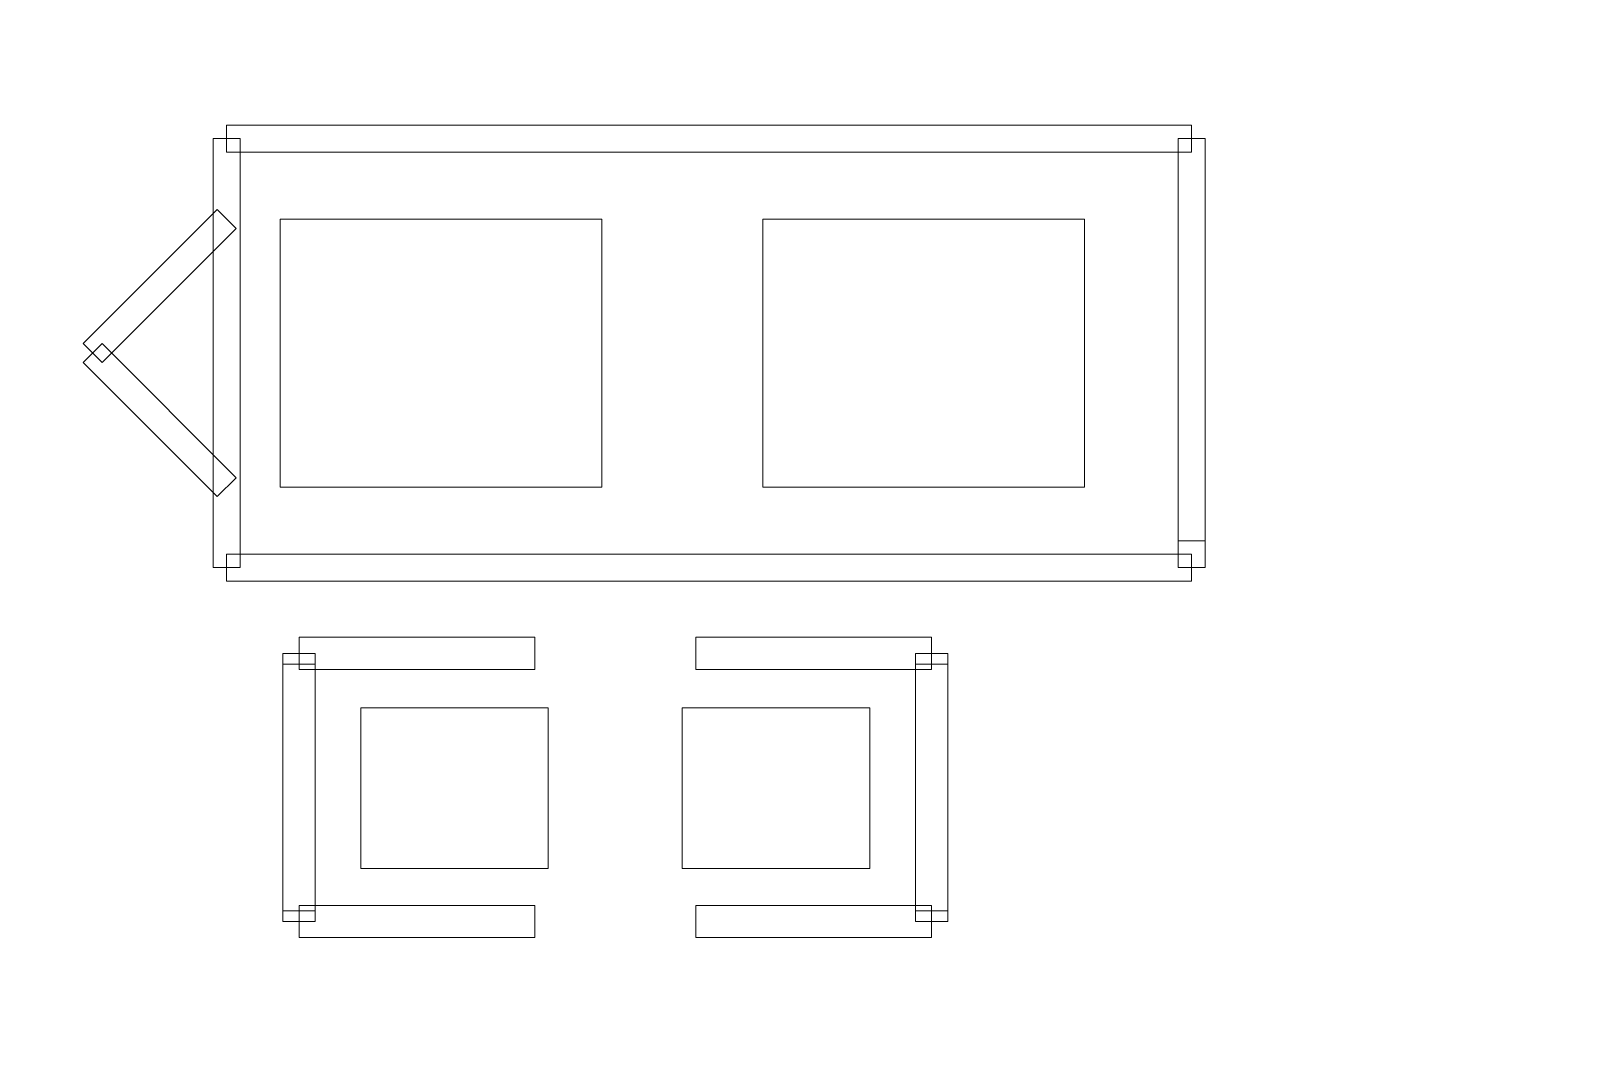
# Model space of a CAD drawing. Header units: millimetres. Extents: x -90 to 99, y -65 to 67.
# Drawn here: x 26.23 to 33.57, y 35.42 to 40.24 of the extents above; entities that cross this region are included whole.
import ezdxf

# ---------------------------------------------------------------- set-up
doc = ezdxf.new("R2010")
doc.units = ezdxf.units.MM
doc.header["$MEASUREMENT"] = 0
for name, color, linetype in [('BG_OUTLINE', 7, 'Continuous'), ('PG_SILKSCREEN_TOP', 7, 'Continuous'), ('PIN_TOP', 7, 'Continuous')]:
    doc.layers.add(name, color=color, linetype=linetype)

msp = doc.modelspace()

# ---------------------------------------------------------------- linework, layer by layer
at = {"layer": 'BG_OUTLINE', "color": 3, "lineweight": 9}
msp.add_open_spline([(-71.7269, -61.8795), (-71.7269, -61.8795), (-71.7343, 42.2681), (-71.7343, 42.2681), (-71.7343, 42.2681), (-71.7348, 43.0066), (-71.4419, 43.715), (-70.92, 44.2375), (-70.92, 44.2375), (-70.3982, 44.76), (-69.6866, 45.0538), (-68.9482, 45.0543), (-68.9482, 45.0543), (-68.9482, 45.0543), (75.2046, 45.0543), (75.2046, 45.0543), (75.2046, 45.0543), (76.8319, 45.0552), (78.1763, 43.7805), (78.2661, 42.1556), (78.2661, 42.1556), (78.2661, 42.1556), (78.2661, 31.2814), (78.2661, 31.2814), (78.2661, 31.2814), (78.2661, 31.2814), (72.2646, 31.2814), (72.2646, 31.2814), (72.2646, 31.2814), (72.2646, 31.2814), (72.2646, 26.9814), (72.2646, 26.9814), (72.2646, 26.9814), (72.2646, 26.9814), (78.2661, 26.9814), (78.2661, 26.9814), (78.2661, 26.9814), (78.2661, 26.9814), (78.2661, 18.6553), (78.2661, 18.6553), (78.2661, 18.6553), (78.2661, 18.6553), (72.2496, 18.6553), (72.2496, 18.6553), (72.2496, 18.6553), (72.2496, 18.6553), (72.2496, 14.3553), (72.2496, 14.3553), (72.2496, 14.3553), (72.2496, 14.3553), (78.2661, 14.3553), (78.2661, 14.3553), (78.2661, 14.3553), (78.2661, 14.3553), (78.2661, 9.255), (78.2661, 9.255), (78.2661, 9.255), (78.2661, 9.255), (72.2648, 9.255), (72.2648, 9.255), (72.2648, 9.255), (72.2648, 9.255), (72.2648, 4.955), (72.2648, 4.955), (72.2648, 4.955), (72.2648, 4.955), (78.2661, 4.955), (78.2661, 4.955), (78.2661, 4.955), (78.2661, 4.955), (78.2661, -3.3762), (78.2661, -3.3762), (78.2661, -3.3762), (78.2661, -3.3762), (72.2445, -3.3762), (72.2445, -3.3762), (72.2445, -3.3762), (72.2445, -3.3762), (72.2445, -7.6762), (72.2445, -7.6762), (72.2445, -7.6762), (72.2445, -7.6762), (78.2661, -7.6762), (78.2661, -7.6762), (78.2661, -7.6762), (78.2661, -7.6762), (78.2661, -12.7615), (78.2661, -12.7615), (78.2661, -12.7615), (78.2661, -12.7615), (72.2651, -12.7615), (72.2651, -12.7615), (72.2651, -12.7615), (72.2651, -12.7615), (72.2651, -17.0615), (72.2651, -17.0615), (72.2651, -17.0615), (72.2651, -17.0615), (78.2661, -17.0615), (78.2661, -17.0615), (78.2661, -17.0615), (78.2661, -17.0615), (78.2661, -25.4097), (78.2661, -25.4097), (78.2661, -25.4097), (78.2661, -25.4097), (72.2656, -25.4097), (72.2656, -25.4097), (72.2656, -25.4097), (72.2656, -25.4097), (72.2656, -29.7097), (72.2656, -29.7097), (72.2656, -29.7097), (72.2656, -29.7097), (78.2661, -29.7097), (78.2661, -29.7097), (78.2661, -29.7097), (78.2661, -29.7097), (78.2661, -34.793), (78.2661, -34.793), (78.2661, -34.793), (78.2661, -34.793), (72.2679, -34.793), (72.2679, -34.793), (72.2679, -34.793), (72.2679, -34.793), (72.2679, -39.0929), (72.2679, -39.0929), (72.2679, -39.0929), (72.2679, -39.0929), (78.2661, -39.0929), (78.2661, -39.0929), (78.2661, -39.0929), (78.2661, -39.0929), (78.2661, -47.4269), (78.2661, -47.4269), (78.2661, -47.4269), (78.2661, -47.4269), (72.2679, -47.4269), (72.2679, -47.4269), (72.2679, -47.4269), (72.2679, -47.4269), (72.2679, -51.7269), (72.2679, -51.7269), (72.2679, -51.7269), (72.2679, -51.7269), (78.2661, -51.7269), (78.2661, -51.7269), (78.2661, -51.7269), (78.2661, -51.7269), (78.2661, -51.8138), (78.2661, -51.8138), (78.2661, -51.8138), (78.2661, -51.8138), (78.2656, -61.8468), (78.2656, -61.8468), (78.2656, -61.8468), (78.2661, -62.6669), (77.9407, -63.4536), (77.3612, -64.0339), (77.3612, -64.0339), (76.7817, -64.6142), (75.9915, -64.9405), (75.1713, -64.941), (75.1713, -64.941), (75.1713, -64.941), (-68.6609, -64.9456), (-68.6609, -64.9456), (-68.6609, -64.9456), (-69.4735, -64.9461), (-70.2531, -64.6237), (-70.8281, -64.0495), (-70.8281, -64.0495), (-71.4031, -63.4752), (-71.7264, -62.6922), (-71.7269, -61.8795)], degree=3, knots=[0, 0, 0, 0, 0.022727, 0.022727, 0.022727, 0.022727, 0.045455, 0.045455, 0.045455, 0.045455, 0.068182, 0.068182, 0.068182, 0.068182, 0.090909, 0.090909, 0.090909, 0.090909, 0.113636, 0.113636, 0.113636, 0.113636, 0.136364, 0.136364, 0.136364, 0.136364, 0.159091, 0.159091, 0.159091, 0.159091, 0.181818, 0.181818, 0.181818, 0.181818, 0.204545, 0.204545, 0.204545, 0.204545, 0.227273, 0.227273, 0.227273, 0.227273, 0.25, 0.25, 0.25, 0.25, 0.272727, 0.272727, 0.272727, 0.272727, 0.295455, 0.295455, 0.295455, 0.295455, 0.318182, 0.318182, 0.318182, 0.318182, 0.340909, 0.340909, 0.340909, 0.340909, 0.363636, 0.363636, 0.363636, 0.363636, 0.386364, 0.386364, 0.386364, 0.386364, 0.409091, 0.409091, 0.409091, 0.409091, 0.431818, 0.431818, 0.431818, 0.431818, 0.454545, 0.454545, 0.454545, 0.454545, 0.477273, 0.477273, 0.477273, 0.477273, 0.5, 0.5, 0.5, 0.5, 0.522727, 0.522727, 0.522727, 0.522727, 0.545455, 0.545455, 0.545455, 0.545455, 0.568182, 0.568182, 0.568182, 0.568182, 0.590909, 0.590909, 0.590909, 0.590909, 0.613636, 0.613636, 0.613636, 0.613636, 0.636364, 0.636364, 0.636364, 0.636364, 0.659091, 0.659091, 0.659091, 0.659091, 0.681818, 0.681818, 0.681818, 0.681818, 0.704545, 0.704545, 0.704545, 0.704545, 0.727273, 0.727273, 0.727273, 0.727273, 0.75, 0.75, 0.75, 0.75, 0.772727, 0.772727, 0.772727, 0.772727, 0.795455, 0.795455, 0.795455, 0.795455, 0.818182, 0.818182, 0.818182, 0.818182, 0.840909, 0.840909, 0.840909, 0.840909, 0.863636, 0.863636, 0.863636, 0.863636, 0.886364, 0.886364, 0.886364, 0.886364, 0.909091, 0.909091, 0.909091, 0.909091, 0.931818, 0.931818, 0.931818, 0.931818, 0.954545, 0.954545, 0.954545, 0.954545, 0.977273, 0.977273, 0.977273, 0.977273, 1, 1, 1, 1], dxfattribs=at)
at = {"layer": 'PG_SILKSCREEN_TOP', "color": 6, "lineweight": 9}
for points in [[(31.7325, 39.7911), (31.7325, 39.7911), (31.7325, 39.6641), (31.7325, 39.6641), (31.7325, 39.6641), (31.7325, 39.6641), (27.1605, 39.6641), (27.1605, 39.6641), (27.1605, 39.6641), (27.1605, 39.6641), (27.1605, 39.7911), (27.1605, 39.7911), (27.1605, 39.7911), (27.1605, 39.7911), (31.7325, 39.7911), (31.7325, 39.7911)], [(27.097, 39.7276), (27.097, 39.7276), (27.224, 39.7276), (27.224, 39.7276), (27.224, 39.7276), (27.224, 39.7276), (27.224, 37.6956), (27.224, 37.6956), (27.224, 37.6956), (27.224, 37.6956), (27.097, 37.6956), (27.097, 37.6956), (27.097, 37.6956), (27.097, 37.6956), (27.097, 39.7276), (27.097, 39.7276)], [(31.796, 37.8226), (31.796, 37.8226), (31.669, 37.8226), (31.669, 37.8226), (31.669, 37.8226), (31.669, 37.8226), (31.669, 39.7276), (31.669, 39.7276), (31.669, 39.7276), (31.669, 39.7276), (31.796, 39.7276), (31.796, 39.7276), (31.796, 39.7276), (31.796, 39.7276), (31.796, 37.8226), (31.796, 37.8226)], [(26.5704, 38.6667), (26.5704, 38.6667), (26.4806, 38.7565), (26.4806, 38.7565), (26.4806, 38.7565), (26.4806, 38.7565), (27.1156, 39.3915), (27.1156, 39.3915), (27.1156, 39.3915), (27.1156, 39.3915), (27.2054, 39.3017), (27.2054, 39.3017), (27.2054, 39.3017), (27.2054, 39.3017), (26.5704, 38.6667), (26.5704, 38.6667)], [(27.2054, 38.1215), (27.2054, 38.1215), (27.1156, 38.0317), (27.1156, 38.0317), (27.1156, 38.0317), (27.1156, 38.0317), (26.4806, 38.6667), (26.4806, 38.6667), (26.4806, 38.6667), (26.4806, 38.6667), (26.5704, 38.7565), (26.5704, 38.7565), (26.5704, 38.7565), (26.5704, 38.7565), (27.2054, 38.1215), (27.2054, 38.1215)], [(31.796, 37.6956), (31.796, 37.6956), (31.669, 37.6956), (31.669, 37.6956), (31.669, 37.6956), (31.669, 37.6956), (31.669, 37.8226), (31.669, 37.8226), (31.669, 37.8226), (31.669, 37.8226), (31.796, 37.8226), (31.796, 37.8226), (31.796, 37.8226), (31.796, 37.8226), (31.796, 37.6956), (31.796, 37.6956)], [(27.1605, 37.6321), (27.1605, 37.6321), (27.1605, 37.7591), (27.1605, 37.7591), (27.1605, 37.7591), (27.1605, 37.7591), (31.7325, 37.7591), (31.7325, 37.7591), (31.7325, 37.7591), (31.7325, 37.7591), (31.7325, 37.6321), (31.7325, 37.6321), (31.7325, 37.6321), (31.7325, 37.6321), (27.1605, 37.6321), (27.1605, 37.6321)], [(28.621, 37.3654), (28.621, 37.3654), (28.621, 37.213), (28.621, 37.213), (28.621, 37.213), (28.621, 37.213), (27.5034, 37.213), (27.5034, 37.213), (27.5034, 37.213), (27.5034, 37.213), (27.5034, 37.3654), (27.5034, 37.3654), (27.5034, 37.3654), (27.5034, 37.3654), (28.621, 37.3654), (28.621, 37.3654)], [(29.383, 37.213), (29.383, 37.213), (29.383, 37.3654), (29.383, 37.3654), (29.383, 37.3654), (29.383, 37.3654), (30.5006, 37.3654), (30.5006, 37.3654), (30.5006, 37.3654), (30.5006, 37.3654), (30.5006, 37.213), (30.5006, 37.213), (30.5006, 37.213), (30.5006, 37.213), (29.383, 37.213), (29.383, 37.213)], [(27.4272, 37.2892), (27.4272, 37.2892), (27.5796, 37.2892), (27.5796, 37.2892), (27.5796, 37.2892), (27.5796, 37.2892), (27.5796, 37.2384), (27.5796, 37.2384), (27.5796, 37.2384), (27.5796, 37.2384), (27.4272, 37.2384), (27.4272, 37.2384), (27.4272, 37.2384), (27.4272, 37.2384), (27.4272, 37.2892), (27.4272, 37.2892)], [(30.4244, 37.2892), (30.4244, 37.2892), (30.5768, 37.2892), (30.5768, 37.2892), (30.5768, 37.2892), (30.5768, 37.2892), (30.5768, 37.2384), (30.5768, 37.2384), (30.5768, 37.2384), (30.5768, 37.2384), (30.4244, 37.2384), (30.4244, 37.2384), (30.4244, 37.2384), (30.4244, 37.2384), (30.4244, 37.2892), (30.4244, 37.2892)], [(27.4272, 37.2384), (27.4272, 37.2384), (27.5796, 37.2384), (27.5796, 37.2384), (27.5796, 37.2384), (27.5796, 37.2384), (27.5796, 36.07), (27.5796, 36.07), (27.5796, 36.07), (27.5796, 36.07), (27.4272, 36.07), (27.4272, 36.07), (27.4272, 36.07), (27.4272, 36.07), (27.4272, 37.2384), (27.4272, 37.2384)], [(30.4244, 37.2384), (30.4244, 37.2384), (30.5768, 37.2384), (30.5768, 37.2384), (30.5768, 37.2384), (30.5768, 37.2384), (30.5768, 36.07), (30.5768, 36.07), (30.5768, 36.07), (30.5768, 36.07), (30.4244, 36.07), (30.4244, 36.07), (30.4244, 36.07), (30.4244, 36.07), (30.4244, 37.2384), (30.4244, 37.2384)], [(27.5034, 35.943), (27.5034, 35.943), (27.5034, 36.0954), (27.5034, 36.0954), (27.5034, 36.0954), (27.5034, 36.0954), (28.621, 36.0954), (28.621, 36.0954), (28.621, 36.0954), (28.621, 36.0954), (28.621, 35.943), (28.621, 35.943), (28.621, 35.943), (28.621, 35.943), (27.5034, 35.943), (27.5034, 35.943)], [(30.5006, 36.0954), (30.5006, 36.0954), (30.5006, 35.943), (30.5006, 35.943), (30.5006, 35.943), (30.5006, 35.943), (29.383, 35.943), (29.383, 35.943), (29.383, 35.943), (29.383, 35.943), (29.383, 36.0954), (29.383, 36.0954), (29.383, 36.0954), (29.383, 36.0954), (30.5006, 36.0954), (30.5006, 36.0954)], [(27.4272, 36.07), (27.4272, 36.07), (27.5796, 36.07), (27.5796, 36.07), (27.5796, 36.07), (27.5796, 36.07), (27.5796, 36.0192), (27.5796, 36.0192), (27.5796, 36.0192), (27.5796, 36.0192), (27.4272, 36.0192), (27.4272, 36.0192), (27.4272, 36.0192), (27.4272, 36.0192), (27.4272, 36.07), (27.4272, 36.07)], [(30.4244, 36.07), (30.4244, 36.07), (30.5768, 36.07), (30.5768, 36.07), (30.5768, 36.07), (30.5768, 36.07), (30.5768, 36.0192), (30.5768, 36.0192), (30.5768, 36.0192), (30.5768, 36.0192), (30.4244, 36.0192), (30.4244, 36.0192), (30.4244, 36.0192), (30.4244, 36.0192), (30.4244, 36.07), (30.4244, 36.07)]]:
    msp.add_open_spline(points, degree=3, knots=[0, 0, 0, 0, 0.25, 0.25, 0.25, 0.25, 0.5, 0.5, 0.5, 0.5, 0.75, 0.75, 0.75, 0.75, 1, 1, 1, 1], dxfattribs=at)
at = {"layer": 'PIN_TOP', "lineweight": 9}
for points in [[(27.4145, 38.0766), (27.4145, 38.0766), (27.4145, 39.3466), (27.4145, 39.3466), (27.4145, 39.3466), (27.4145, 39.3466), (28.9385, 39.3466), (28.9385, 39.3466), (28.9385, 39.3466), (28.9385, 39.3466), (28.9385, 38.0766), (28.9385, 38.0766), (28.9385, 38.0766), (28.9385, 38.0766), (27.4145, 38.0766), (27.4145, 38.0766)], [(29.7005, 38.0766), (29.7005, 38.0766), (29.7005, 39.3466), (29.7005, 39.3466), (29.7005, 39.3466), (29.7005, 39.3466), (31.2245, 39.3466), (31.2245, 39.3466), (31.2245, 39.3466), (31.2245, 39.3466), (31.2245, 38.0766), (31.2245, 38.0766), (31.2245, 38.0766), (31.2245, 38.0766), (29.7005, 38.0766), (29.7005, 38.0766)], [(28.6845, 37.0317), (28.6845, 37.0317), (28.6845, 36.2697), (28.6845, 36.2697), (28.6845, 36.2697), (28.6845, 36.2697), (27.7955, 36.2697), (27.7955, 36.2697), (27.7955, 36.2697), (27.7955, 36.2697), (27.7955, 37.0317), (27.7955, 37.0317), (27.7955, 37.0317), (27.7955, 37.0317), (28.6845, 37.0317), (28.6845, 37.0317)], [(30.2085, 37.0317), (30.2085, 37.0317), (30.2085, 36.2697), (30.2085, 36.2697), (30.2085, 36.2697), (30.2085, 36.2697), (29.3195, 36.2697), (29.3195, 36.2697), (29.3195, 36.2697), (29.3195, 36.2697), (29.3195, 37.0317), (29.3195, 37.0317), (29.3195, 37.0317), (29.3195, 37.0317), (30.2085, 37.0317), (30.2085, 37.0317)]]:
    msp.add_open_spline(points, degree=3, knots=[0, 0, 0, 0, 0.25, 0.25, 0.25, 0.25, 0.5, 0.5, 0.5, 0.5, 0.75, 0.75, 0.75, 0.75, 1, 1, 1, 1], dxfattribs=at)

doc.saveas('drawing.dxf')
